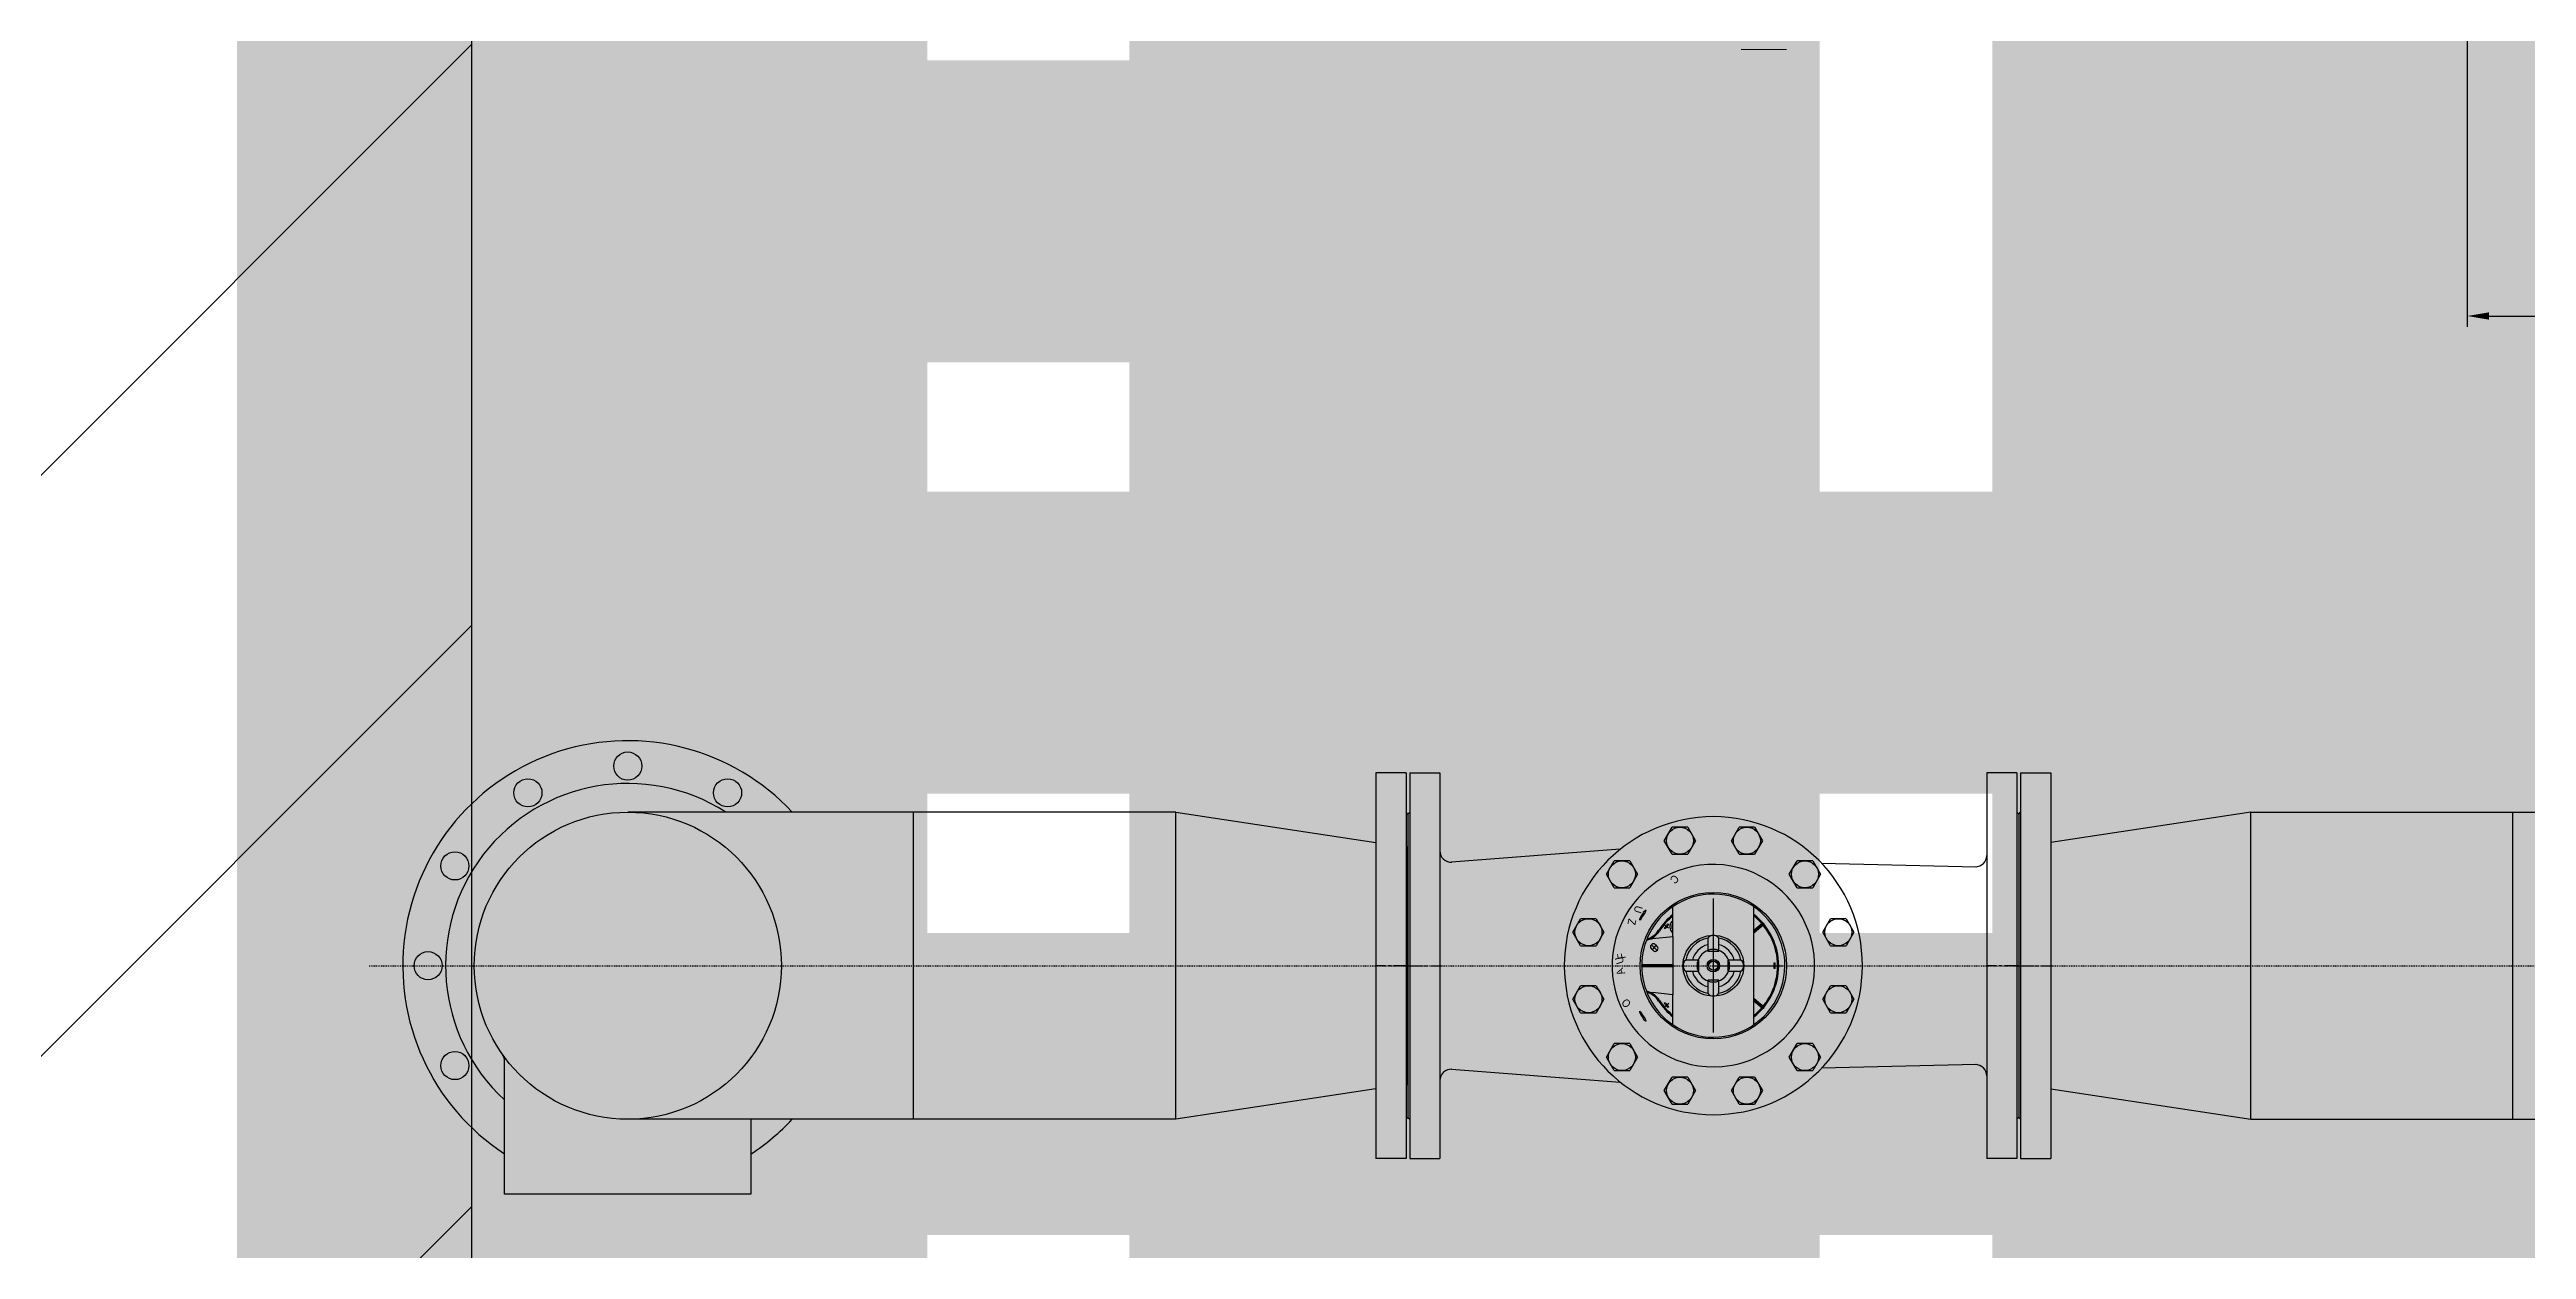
# Model space of a CAD drawing. Extents: x -3450 to 27857, y -1288 to 11880.
# Drawn here: x 1336.1 to 1623.1, y 1026.3 to 1165.4 of the extents above; entities that cross this region are included whole.
import ezdxf
from ezdxf.enums import TextEntityAlignment as Align

# ---------------------------------------------------------------- set-up
doc = ezdxf.new("R2010")
doc.units = 0
doc.linetypes.add('188K-SM-03-F20-MECH-EQ-Y2257103$0$CENTER', pattern=[2, 1.25, -0.25, 0.25, -0.25])
for name, color, linetype in [('188K-SM-03-F20-MECH-EQ-Y2257103$0$0-move in', 8, 'Continuous'), ('188K-SM-03-F20-MECH-EQ-Y2257103$0$01-電力-CSA', 1, 'Continuous'), ('188K-SM-03-F20-MECH-EQ-Y2257103$0$18P7-CHWR-19-Center', 244, '188K-SM-03-F20-MECH-EQ-Y2257103$0$CENTER'), ('188K-SM-03-F20-MECH-EQ-Y2257103$0$18P7-CHWR-19-PIPE', 1, 'Continuous'), ('188K-SM-03-F20-MECH-EQ-Y2257103$0$18P7-板式熱交換器配管', 7, 'Continuous')]:
    doc.layers.add(name, color=color, linetype=linetype)
doc.layers.add('188K-SM-03-F20-MECH-EQ-Y2257103$0$XFM7Q20PCW-200K$0$PCW EQ', color=22, linetype='Continuous', lineweight=9)
doc.styles.add('188K-SM-03-F20-MECH-EQ-Y2257103$0$181FB2-PCW$0$Standard', font='arial.ttf')
doc.styles.add('188K-SM-03-F20-MECH-EQ-Y2257103$0$Standard', font='arial.ttf')
doc.dimstyles.new('188K-SM-03-F20-MECH-EQ-Y2257103$0$ISO-25', dxfattribs={"dimtxt": 2.5, "dimasz": 2.5, "dimexe": 1.25, "dimexo": 0.625, "dimtad": 1, "dimtxsty": '188K-SM-03-F20-MECH-EQ-Y2257103$0$Standard', "dimcen": 2.5, "dimadec": 0, "dimazin": 0, "dimtfac": 1, "dimtmove": 0, "dimatfit": 3, "dimfxl": 1, "dimarcsym": 0})

# ---------------------------------------------------------------- blocks, each defined once
blk = doc.blocks.new('188K-SM-03-F20-MECH-EQ-Y2257103$0$XFM7Q20PCW-200K$0$T20_FG_LC1800_15_03 - T20_FG_LC1800_15_03-V1119-CUB_L40')
blk.add_line((642.6, -10.3), (642.6, 24.7))
blk = doc.blocks.new('188K-SM-03-F20-MECH-EQ-Y2257103$0$法蘭-ANSI 150-200A-正視-派肯')
for p, q in [((171.45, 26.8), (-171.45, 26.8)), ((-171.45, 26.8), (-171.45, 0)), ((-134.85, 28.4), (-136.45, 26.8)), ((134.85, 28.4), (-134.85, 28.4)), ((-134.85, 28.4), (-134.85, 28.4)), ((134.85, 28.4), (136.45, 26.8)), ((134.85, 28.4), (134.85, 28.4)), ((171.45, 26.8), (171.45, 0)), ((171.45, 0), (-171.45, 0))]:
    blk.add_line(p, q)
at = {"color": 8, "linetype": '188K-SM-03-F20-MECH-EQ-Y2257103$0$CENTER', "lineweight": -3, "ltscale": 10}
blk.add_line((0, 28.4), (0, 0), dxfattribs=at)
blk = doc.blocks.new('188K-SM-03-F20-MECH-EQ-Y2257103$0$Reducer 250A X 200A')
at = {"color": 0, "linetype": 'ByBlock'}
blk.add_lwpolyline([(0, 136.55), (0, -136.55), (177.8, -109.55), (177.8, 109.55), (0, 136.55)], dxfattribs=at)
blk = doc.blocks.new('188K-SM-03-F20-MECH-EQ-Y2257103$0$18P7-板式熱交換器配管-標準型')
at = {"layer": '188K-SM-03-F20-MECH-EQ-Y2257103$0$18P7-CHWR-19-Center', "ltscale": 0.01}
blk.add_line((102.99, -75, 9.14), (-135.99, -75, -64.98), dxfattribs=at)
at = {"layer": '188K-SM-03-F20-MECH-EQ-Y2257103$0$18P7-CHWR-19-PIPE'}
for p, q in [((69.04, -54.68, 9.4), (90.95, -54.68, 9.4)), ((69.04, -61.34, 9.4), (69.04, -54.68, 9.4)), ((90.95, -54.68, 9.4), (90.95, -66.52, 9.4)), ((-64.28, -61.34, -60), (-112.99, -61.34, -60)), ((-87.59, -61.34, -60), (-87.59, -88.65, -60)), ((31.26, -61.34, -60), (79.99, -61.34, -60)), ((54.59, -61.34, -60), (54.59, -88.65, -60)), ((-64.28, -88.65, -60), (-112.99, -88.65, -60)), ((31.26, -88.65, -60), (79.99, -88.65, -60))]:
    blk.add_line(p, q, dxfattribs=at)
at = {"layer": '188K-SM-03-F20-MECH-EQ-Y2257103$0$18P7-CHWR-19-PIPE', "ltscale": 0.01}
for p, q in [((-20.88, -63.89, -60), (-20.18, -62.69, -60)), ((-18.8, -62.69, -60), (-20.18, -62.69, -60)), ((-18.8, -62.69, -60), (-18.11, -63.89, -60)), ((-14.92, -63.89, -60), (-14.23, -62.69, -60)), ((-12.85, -62.69, -60), (-14.23, -62.69, -60)), ((-12.85, -62.69, -60), (-12.15, -63.89, -60)), ((-39.86, -66.2, -60), (-26.13, -65.88, -60)), ((-26.03, -66.87, -60), (-25.34, -65.67, -60)), ((-23.95, -65.67, -60), (-25.34, -65.67, -60)), ((-23.95, -65.67, -60), (-23.26, -66.87, -60)), ((-20.18, -65.09, -60), (-20.88, -63.89, -60)), ((-20.18, -65.09, -60), (-19.49, -65.09, -60)), ((-19.49, -65.09, -60), (-18.8, -65.09, -60)), ((-18.11, -63.89, -60), (-18.8, -65.09, -60)), ((-14.23, -65.09, -60), (-14.92, -63.89, -60)), ((-14.23, -65.09, -60), (-13.54, -65.09, -60)), ((-13.54, -65.09, -60), (-12.85, -65.09, -60)), ((-12.15, -63.89, -60), (-12.85, -65.09, -60)), ((-9.77, -66.87, -60), (-9.08, -65.67, -60)), ((-7.69, -65.67, -60), (-9.08, -65.67, -60)), ((6.78, -65.8, -60), (-8.24, -64.65, -60)), ((-7.69, -65.67, -60), (-7, -66.87, -60)), ((10.64, -64.39, -60), (10.64, -75, -60)), ((-25.34, -68.07, -60), (-26.03, -66.87, -60)), ((-25.34, -68.07, -60), (-24.65, -68.07, -60)), ((-24.65, -68.07, -60), (-23.95, -68.07, -60)), ((-23.26, -66.87, -60), (-23.95, -68.07, -60)), ((-9.08, -68.07, -60), (-9.77, -66.87, -60)), ((-9.08, -68.07, -60), (-8.38, -68.07, -60)), ((-8.38, -68.07, -60), (-7.69, -68.07, -60)), ((-7, -66.87, -60), (-7.69, -68.07, -60)), ((-20.12, -69.76, -60), (-20.12, -75, -60)), ((-16.52, -69.07, -60), (-16.52, -75, -60)), ((-12.91, -69.76, -60), (-12.91, -72.4, -60)), ((-10.26, -70.25, -60), (-10.53, -70.07, -60)), ((-10.53, -70.07, -60), (-10.43, -70.37, -60)), ((-10.43, -70.37, -60), (-10.39, -70.34, -60)), ((-10.31, -70.28, -60), (-10.26, -70.25, -60)), ((-29.01, -72.02, -60), (-28.32, -70.82, -60)), ((-28.32, -73.22, -60), (-29.01, -72.02, -60)), ((-26.93, -70.82, -60), (-28.32, -70.82, -60)), ((-26.93, -70.82, -60), (-26.24, -72.02, -60)), ((-26.24, -72.02, -60), (-26.93, -73.22, -60)), ((-20.12, -71.98, -60), (-21.04, -71.21, -60)), ((-20.12, -72.11, -60), (-20.95, -71.41, -60)), ((-20.95, -71.41, -60), (-20.69, -71.58, -60)), ((-20.82, -71.26, -60), (-20.12, -71.85, -60)), ((-20.82, -71.26, -60), (-20.62, -71.48, -60)), ((-20.69, -71.58, -60), (-20.62, -71.48, -60)), ((-20.69, -71.58, -60), (-20.12, -72.06, -60)), ((-20.12, -71.9, -60), (-20.62, -71.48, -60)), ((-17.01, -72.55, -60), (-17.01, -73.7, -60)), ((-16.01, -73.7, -60), (-16.01, -72.55, -60)), ((-12.91, -77.6, -60), (-12.91, -72.4, -60)), ((-12.91, -72.42, -60), (-11.11, -72.61, -60)), ((-12.55, -71.34, -60), (-12.47, -71.28, -60)), ((-12.16, -71.34, -60), (-12.54, -71.66, -60)), ((-12.15, -71.66, -60), (-12.23, -71.72, -60)), ((-10.02, -70.93, -60), (-9.93, -70.89, -60)), ((-6.79, -72.02, -60), (-6.1, -70.82, -60)), ((-6.1, -73.22, -60), (-6.79, -72.02, -60)), ((-4.71, -70.82, -60), (-6.1, -70.82, -60)), ((-4.71, -70.82, -60), (-4.02, -72.02, -60)), ((-4.02, -72.02, -60), (-4.71, -73.22, -60)), ((-28.32, -73.22, -60), (-27.62, -73.22, -60)), ((-27.62, -73.22, -60), (-26.93, -73.22, -60)), ((-22.02, -74.75, -60), (-21.91, -74.75, -60)), ((-17.81, -74.5, -60), (-18.96, -74.5, -60)), ((-17.81, -75.5, -60), (-17.81, -74.5, -60)), ((-17.01, -73.7, -60), (-16.01, -73.7, -60)), ((-14.07, -74.5, -60), (-15.21, -74.5, -60)), ((-15.21, -74.5, -60), (-15.21, -75.5, -60)), ((-6.1, -73.22, -60), (-5.41, -73.22, -60)), ((-5.41, -73.22, -60), (-4.71, -73.22, -60)), ((-29.01, -77.98, -60), (-28.32, -76.78, -60)), ((-27.62, -76.78, -60), (-28.32, -76.78, -60)), ((-26.93, -76.78, -60), (-27.62, -76.78, -60)), ((-26.93, -76.78, -60), (-26.24, -77.98, -60)), ((-16.52, -75, -60), (-22.62, -75, -60)), ((-21.91, -75.25, -60), (-22.02, -75.25, -60)), ((-20.12, -75, -60), (-20.12, -76.17, -60)), ((-20.12, -76.17, -60), (-20.12, -76.82, -60)), ((-20.12, -76.82, -60), (-20.12, -77.16, -60)), ((-18.96, -75.5, -60), (-17.81, -75.5, -60)), ((-16.01, -76.3, -60), (-17.01, -76.3, -60)), ((-17.01, -76.3, -60), (-17.01, -77.45, -60)), ((-16.52, -75, -60), (-16.52, -77.77, -60)), ((-16.01, -77.45, -60), (-16.01, -76.3, -60)), ((-15.21, -75.5, -60), (-14.07, -75.5, -60)), ((-12.91, -74.9, -60), (-10.16, -74.9, -60)), ((-12.91, -74.94, -60), (-10.16, -74.94, -60)), ((-11.13, -75, -60), (-12.91, -75, -60)), ((-10.16, -75.06, -60), (-12.91, -75.06, -60)), ((-10.16, -75.1, -60), (-12.91, -75.1, -60)), ((-10.15, -75, -60), (-11.84, -75, -60)), ((-11.55, -76.31, -60), (-11.26, -76.61, -60)), ((-11.47, -76.32, -60), (-11.54, -76.39, -60)), ((-11.54, -76.67, -60), (-11.34, -76.89, -60)), ((-11.48, -76.82, -60), (-11.26, -76.61, -60)), ((-11.26, -76.61, -60), (-11.04, -76.39, -60)), ((-11.26, -76.61, -60), (-10.99, -76.89, -60)), ((-10.98, -76.54, -60), (-11.19, -76.33, -60)), ((-11.05, -76.89, -60), (-10.98, -76.82, -60)), ((-6.79, -77.98, -60), (-6.1, -76.78, -60)), ((-5.41, -76.78, -60), (-6.1, -76.78, -60)), ((-4.71, -76.78, -60), (-5.41, -76.78, -60)), ((-4.71, -76.78, -60), (-4.02, -77.98, -60)), ((10.64, -75, -60), (10.64, -85.61, -60)), ((-28.32, -79.18, -60), (-29.01, -77.98, -60)), ((-28.32, -79.18, -60), (-26.93, -79.18, -60)), ((-26.24, -77.98, -60), (-26.93, -79.18, -60)), ((-20.12, -78.02, -60), (-21.04, -78.79, -60)), ((-20.95, -78.59, -60), (-20.12, -77.89, -60)), ((-20.69, -78.42, -60), (-20.95, -78.59, -60)), ((-20.12, -78.15, -60), (-20.82, -78.74, -60)), ((-20.62, -78.52, -60), (-20.82, -78.74, -60)), ((-20.69, -78.42, -60), (-20.12, -77.94, -60)), ((-20.62, -78.52, -60), (-20.69, -78.42, -60)), ((-20.12, -78.1, -60), (-20.62, -78.52, -60)), ((-20.12, -77.16, -60), (-20.12, -80.24, -60)), ((-16.52, -77.77, -60), (-16.52, -77.95, -60)), ((-16.52, -77.95, -60), (-16.52, -80.97, -60)), ((-12.91, -77.58, -60), (-11.11, -77.39, -60)), ((-12.91, -77.6, -60), (-12.91, -80.24, -60)), ((-12.47, -78.72, -60), (-12.55, -78.66, -60)), ((-12.12, -78.69, -60), (-12.51, -78.37, -60)), ((-12.23, -78.28, -60), (-12.15, -78.34, -60)), ((-9.93, -79.11, -60), (-10.02, -79.07, -60)), ((-6.1, -79.18, -60), (-6.79, -77.98, -60)), ((-6.1, -79.18, -60), (-4.71, -79.18, -60)), ((-4.02, -77.98, -60), (-4.71, -79.18, -60)), ((-10.43, -79.63, -60), (-10.53, -79.93, -60)), ((-10.53, -79.93, -60), (-10.26, -79.75, -60)), ((-10.39, -79.66, -60), (-10.43, -79.63, -60)), ((-10.26, -79.75, -60), (-10.31, -79.72, -60)), ((-26.03, -83.13, -60), (-25.34, -81.93, -60)), ((-25.34, -84.33, -60), (-26.03, -83.13, -60)), ((-24.65, -81.93, -60), (-25.34, -81.93, -60)), ((-23.95, -81.93, -60), (-24.65, -81.93, -60)), ((-23.95, -81.93, -60), (-23.26, -83.13, -60)), ((-23.26, -83.13, -60), (-23.95, -84.33, -60)), ((-9.77, -83.13, -60), (-9.08, -81.93, -60)), ((-9.08, -84.33, -60), (-9.77, -83.13, -60)), ((-8.38, -81.93, -60), (-9.08, -81.93, -60)), ((-7.69, -81.93, -60), (-8.38, -81.93, -60)), ((-7.69, -81.93, -60), (-7, -83.13, -60)), ((-7, -83.13, -60), (-7.69, -84.33, -60)), ((-26.13, -84.12, -60), (-39.86, -83.8, -60)), ((-25.34, -84.33, -60), (-23.95, -84.33, -60)), ((-20.88, -86.11, -60), (-20.18, -84.91, -60)), ((-19.49, -84.91, -60), (-20.18, -84.91, -60)), ((-18.8, -84.91, -60), (-19.49, -84.91, -60)), ((-18.8, -84.91, -60), (-18.11, -86.11, -60)), ((-14.92, -86.11, -60), (-14.23, -84.91, -60)), ((-13.54, -84.91, -60), (-14.23, -84.91, -60)), ((-12.85, -84.91, -60), (-13.54, -84.91, -60)), ((-12.85, -84.91, -60), (-12.15, -86.11, -60)), ((-9.08, -84.33, -60), (-7.69, -84.33, -60)), ((-8.24, -85.35, -60), (6.78, -84.2, -60)), ((-20.18, -87.31, -60), (-20.88, -86.11, -60)), ((-20.18, -87.31, -60), (-18.8, -87.31, -60)), ((-18.11, -86.11, -60), (-18.8, -87.31, -60)), ((-14.23, -87.31, -60), (-14.92, -86.11, -60)), ((-14.23, -87.31, -60), (-12.85, -87.31, -60)), ((-12.15, -86.11, -60), (-12.85, -87.31, -60))]:
    blk.add_line(p, q, dxfattribs=at)
at = {"layer": '188K-SM-03-F20-MECH-EQ-Y2257103$0$18P7-CHWR-19-PIPE'}
for centre, radius in [((79.99, -75, -60), 13.65), ((-19.49, -63.89, -60), 1.2), ((-13.54, -63.89, -60), 1.2), ((-24.65, -66.87, -60), 1.2), ((-8.38, -66.87, -60), 1.2), ((95.36, -66.12, -60), 1.25), ((-16.51, -75, -60), 6.51), ((-27.62, -72.02, -60), 1.2), ((-16.51, -75, -60), 2.7), ((-5.41, -72.02, -60), 1.2), ((-16.51, -75, -60), 0.55), ((-16.51, -75, -60), 0.4), ((97.74, -75, -60), 1.25), ((-27.62, -77.98, -60), 1.2), ((-5.41, -77.98, -60), 1.2), ((-24.65, -83.13, -60), 1.2), ((-8.38, -83.13, -60), 1.2), ((95.36, -83.87, -60), 1.25), ((-19.49, -86.11, -60), 1.2), ((-13.54, -86.11, -60), 1.2), ((71.12, -90.37, -60), 1.25), ((88.87, -90.37, -60), 1.25), ((79.99, -92.75, -60), 1.25)]:
    blk.add_circle(centre, radius, dxfattribs=at)
for centre, radius, start, end in [((79.99, -75, -60), 20, 123.2128, 136.9411), ((79.99, -75, -60), 20, 223.0589, 56.7872), ((-16.51, -75, -60), 13.25, 0, 180), ((79.99, -75, -60), 16.2, 237.4478, 47.4499), ((-39.82, -65.2, -60), 1, 180, 271.3258), ((-16.51, -75, -60), 9, 241.9178, 95.025), ((-16.51, -75, -60), 9, 95.025, 118.0822), ((6.8, -64.79, -60), 1, 265.6295, 0), ((-16.51, -75, -60), 9, 118.0822, 182.2287), ((91.95, -66.52), 1, 180, 215.3372), ((-16.51, -75, -60), 6.36, 90, 305.2428), ((-16.52, -75, -60), 5.8, 128.344, 231.656), ((-16.51, -75, -60), 6.36, 54.7572, 90), ((-16.51, -75, -60), 6.36, 305.2428, 54.7572), ((-14.08, -73, -60), 4.55, 26.9372, 35.7613), ((-14.08, -73, -60), 4.65, 26.9372, 35.7613), ((-16.52, -75, -60), 5.7, 129.1435, 230.8565), ((-16.51, -75, -60), 2.5, 101.537, 168.463), ((-16.51, -72.92, -60), 0.624, 36.7764, 143.2236), ((-16.51, -75, -60), 2.5, 11.537, 78.463), ((-16.52, -75, -60), 5.8, 32.8095, 51.5085), ((-16.52, -75, -60), 5.7, 32.8095, 50.7046), ((-16.52, -75, -60), 5.4, 40, 42.6535), ((-16.52, -75, -60), 5.5, 40, 42.6053), ((-16.52, -75, -60), 5.4, 37.3465, 40), ((-16.52, -75, -60), 5.5, 37.3947, 40), ((-10.13, -70.88, -60), 1.9, 212.8095, 253.2726), ((-10.13, -70.88, -60), 1.8, 212.8095, 253.2726), ((-11.37, -75, -60), 2.4, 73.2726, 83.8693), ((-11.37, -75, -60), 2.5, 72.4925, 73.2726), ((-16.52, -75, -60), 5.5, 177.3947, 180), ((-16.52, -75, -60), 5.4, 177.3465, 180), ((-18.59, -75, -60), 0.624, 126.7764, 233.2236), ((-16.51, -75, -60), 1.93, 105.0227, 164.9773), ((-16.51, -75, -60), 1.45, 159.8287, 200.1713), ((-16.51, -75, -60), 1.43, 110.4734, 159.5266), ((-16.51, -75, -60), 1.45, 69.8287, 110.1713), ((-16.51, -75, -60), 0.5, 90, 0), ((-16.51, -75, -60), 1.93, 15.0227, 74.9773), ((-16.51, -75, -60), 1.43, 20.4734, 69.5266), ((-16.51, -75, -60), 1.45, 339.8287, 20.1713), ((-14.44, -75, -60), 0.624, 306.7764, 53.2236), ((-11.37, -75, -60), 2.4, 70.5363, 73.2726), ((-16.51, -75, -60), 13.25, 180, 0), ((-16.51, -75, -60), 9, 182.2287, 241.9178), ((-16.52, -75, -60), 5.5, 180, 182.6053), ((-16.52, -75, -60), 5.4, 180, 182.6535), ((-16.51, -75, -60), 2.5, 191.537, 258.463), ((-16.51, -75, -60), 1.93, 195.0227, 254.9773), ((-16.51, -75, -60), 1.43, 200.4734, 249.5266), ((-16.51, -75, -60), 1.45, 249.8287, 290.1713), ((-16.51, -75, -60), 2.5, 281.537, 348.463), ((-16.51, -75, -60), 1.43, 290.4734, 339.5266), ((-16.51, -75, -60), 1.93, 285.0227, 344.9773), ((-11.4, -76.54, -60), 0.2, 134.2, 224.2), ((-11.33, -76.47, -60), 0.2, 44.2, 134.2), ((-11.19, -76.75, -60), 0.2, 224.2, 314.2), ((-11.12, -76.68, -60), 0.2, 314.2, 44.2), ((-16.51, -77.08, -60), 0.624, 216.7764, 323.2236), ((-13.26, -78.46, -60), 0.629, 313.2744, 55.7685), ((-16.52, -75, -60), 5.7, 309.2954, 327.1905), ((-16.52, -75, -60), 5.8, 308.4915, 327.1905), ((-13.26, -78.46, -60), 0.45, 321.8389, 38.1611), ((-16.52, -75, -60), 5.38, 312.1532, 313.2744), ((-16.52, -75, -60), 5.4, 317.3465, 320), ((-16.52, -75, -60), 5.5, 317.3947, 320), ((-16.52, -75, -60), 5.4, 320, 322.6535), ((-16.52, -75, -60), 5.5, 320, 322.6053), ((-10.13, -79.12, -60), 1.9, 106.7274, 147.1905), ((-10.13, -79.12, -60), 1.8, 106.7274, 147.1905), ((-11.37, -75, -60), 2.4, 276.1307, 286.7274), ((-11.37, -75, -60), 2.4, 286.7274, 289.4637), ((-11.37, -75, -60), 2.5, 286.7274, 287.5075), ((-14.08, -77, -60), 4.55, 324.2387, 333.0628), ((-14.08, -77, -60), 4.65, 324.2387, 333.0628), ((-39.82, -84.8, -60), 1, 88.6742, 180), ((6.8, -85.21, -60), 1, 0, 94.3705)]:
    blk.add_arc(centre, radius, start, end, dxfattribs=at)
at = {"layer": '188K-SM-03-F20-MECH-EQ-Y2257103$0$18P7-CHWR-19-PIPE', "zscale": 0.1}
for p, xscale, yscale, rotation in [((-46.5, -75, -60), 0.1, 0.1, 270), ((-40.82, -75, -60), -0.1000000000000001, 0.1000000000000001, 90), ((7.8, -75, -60), 0.1, 0.1, 270), ((13.48, -75, -60), -0.1000000000000001, 0.1000000000000001, 90)]:
    blk.add_blockref('188K-SM-03-F20-MECH-EQ-Y2257103$0$法蘭-ANSI 150-200A-正視-派肯', p, dxfattribs=dict(at, xscale=xscale, yscale=yscale, rotation=rotation))
at = {"layer": '188K-SM-03-F20-MECH-EQ-Y2257103$0$18P7-CHWR-19-PIPE', "yscale": 0.1000000000000001}
for p, xscale, zscale in [((-64.28, -75, -60), 0.1000000000000001, 0.1000000000000001), ((31.26, -75, -60), -0.1000000000000001, 0.1)]:
    blk.add_blockref('188K-SM-03-F20-MECH-EQ-Y2257103$0$Reducer 250A X 200A', p, dxfattribs=dict(at, xscale=xscale, zscale=zscale))
at = {"layer": '188K-SM-03-F20-MECH-EQ-Y2257103$0$18P7-CHWR-19-PIPE', "style": '188K-SM-03-F20-MECH-EQ-Y2257103$0$181FB2-PCW$0$Standard', "width": 0.9}
for s, rotation, p in [('O', 314.7187, (-9.01, -71.91, -60)), ('A', 292.3593, (-8.57, -74.59, -60)), ('F', 281.1797, (-8.68, -75.92, -60)), ('U', 286.7695, (-8.5, -75.57, -60)), ('Z', 78.8203, (-8.93, -78.96, -60)), ('U', 73.2305, (-9.5, -80.1, -60)), ('C', 45.2813, (-12.81, -82.93, -60))]:
    blk.add_text(s, height=0.7, rotation=rotation, dxfattribs=at).set_placement(p, align=Align.CENTER)
blk = doc.blocks.new('*D1028')
at = {"layer": '188K-SM-03-F20-MECH-EQ-Y2257103$0$0-move in', "color": 0, "lineweight": -2, "transparency": 16777216}
for p, q in [((1616.25, 1174.5), (1616.25, 1133.24)), ((1755, 1174.5), (1755, 1133.24)), ((1618.75, 1134.49), (1752.5, 1134.49))]:
    blk.add_line(p, q, dxfattribs=at)
at = {"layer": '188K-SM-03-F20-MECH-EQ-Y2257103$0$0-move in', "color": 0, "transparency": 16777216}
for points in [[(1618.75, 1134.91), (1618.75, 1134.07), (1616.25, 1134.49)], [(1752.5, 1134.91), (1752.5, 1134.07), (1755, 1134.49)]]:
    blk.add_solid(points, dxfattribs=at)
at = {"layer": 'DefPoints', "color": 0, "transparency": 16777216}
for p in [(1616.25, 1175.12), (1755, 1175.12), (1755, 1134.49)]:
    blk.add_point(p, dxfattribs=at)
at = {"layer": '188K-SM-03-F20-MECH-EQ-Y2257103$0$0-move in', "color": 0, "transparency": 16777216, "insert": (1685.62, 1136.62), "char_height": 2.5, "attachment_point": 5, "style": '188K-SM-03-F20-MECH-EQ-Y2257103$0$Standard'}
blk.add_mtext('138,75', dxfattribs=at)
blk = doc.blocks.new('188K-SM-03-F20-MECH-EQ-Y2257103')
at = {"layer": '188K-SM-03-F20-MECH-EQ-Y2257103$0$0-move in'}
h = blk.add_hatch(dxfattribs=at)
h.set_pattern_fill('ANSI31', color=256, scale=15)
h.set_pattern_definition([(45, (-50.372, 0), (-33.676, 33.676), [])])
h.paths.add_polyline_path([(1265, 2415.376), (1385, 2415.377), (1385, 35), (1265, 35)])
at = {"ltscale": 1000}
blk.add_lwpolyline([(1685, 35), (1685, 1890.447), (1385, 1890.447), (1385, 35)], close=True, dxfattribs=at)
at = {"layer": '188K-SM-03-F20-MECH-EQ-Y2257103$0$0-move in'}
blk.add_lwpolyline([(1265, 2415.376), (1385, 2415.377), (1385, 35), (1265, 35)], close=True, dxfattribs=at)
at = {"layer": '188K-SM-03-F20-MECH-EQ-Y2257103$0$01-電力-CSA', "color": 5, "ltscale": 1000}
for points, const_width in [([(1501.213, 128.025), (1501.213, 1897.721)], 80), ([(1432.328, 1146.627), (1501.213, 1146.627)], 35)]:
    blk.add_lwpolyline(points, dxfattribs=dict(at, const_width=const_width))
at = {"layer": '188K-SM-03-F20-MECH-EQ-Y2257103$0$01-電力-CSA', "color": 4, "ltscale": 1000}
for points, const_width in [([(1601.213, 76.802), (1601.213, 1896.72)], 80), ([(1432.328, 1096.627), (1601.213, 1096.627)], 35)]:
    blk.add_lwpolyline(points, dxfattribs=dict(at, const_width=const_width))
at = {"layer": '188K-SM-03-F20-MECH-EQ-Y2257103$0$01-電力-CSA', "color": 217, "ltscale": 1000, "true_color": 0x93278f, "const_width": 80}
blk.add_lwpolyline([(1280.216, 85.083), (1280.216, 1763.353), (1397.804, 1763.353), (1397.804, 85.083)], close=True, dxfattribs=at)
at = {"layer": '188K-SM-03-F20-MECH-EQ-Y2257103$0$01-電力-CSA', "color": 3, "ltscale": 1000, "const_width": 35}
blk.add_lwpolyline([(1432.328, 1045.477), (1701.213, 1045.477)], dxfattribs=at)
at = {"layer": '188K-SM-03-F20-MECH-EQ-Y2257103$0$18P7-板式熱交換器配管', "xscale": 1.303552922598451, "yscale": 1.303552922598451, "zscale": 1.303552922598451, "rotation": 180}
blk.add_blockref('188K-SM-03-F20-MECH-EQ-Y2257103$0$18P7-板式熱交換器配管-標準型', (1507.364, 961.425, 18.213), dxfattribs=at)
at = {"layer": '188K-SM-03-F20-MECH-EQ-Y2257103$0$XFM7Q20PCW-200K$0$PCW EQ', "xscale": -0.15, "yscale": 0.15, "zscale": 0.15, "rotation": 90}
blk.add_blockref('188K-SM-03-F20-MECH-EQ-Y2257103$0$XFM7Q20PCW-200K$0$T20_FG_LC1800_15_03 - T20_FG_LC1800_15_03-V1119-CUB_L40', (1535.805, 1261.77), dxfattribs=at)
at = {"layer": '188K-SM-03-F20-MECH-EQ-Y2257103$0$0-move in'}
dim = blk.add_linear_dim(base=(1755, 1134.491), p1=(1616.25, 1175.125), p2=(1755, 1175.125), dimstyle='188K-SM-03-F20-MECH-EQ-Y2257103$0$ISO-25', dxfattribs=at)
dim.commit()
dim.dimension.update_dxf_attribs({"geometry": '*D1028', "text_midpoint": (1685.625, 1136.618)})

msp = doc.modelspace()

# ---------------------------------------------------------------- block references
msp.add_blockref('188K-SM-03-F20-MECH-EQ-Y2257103', (0, 0))

doc.saveas('drawing.dxf')
